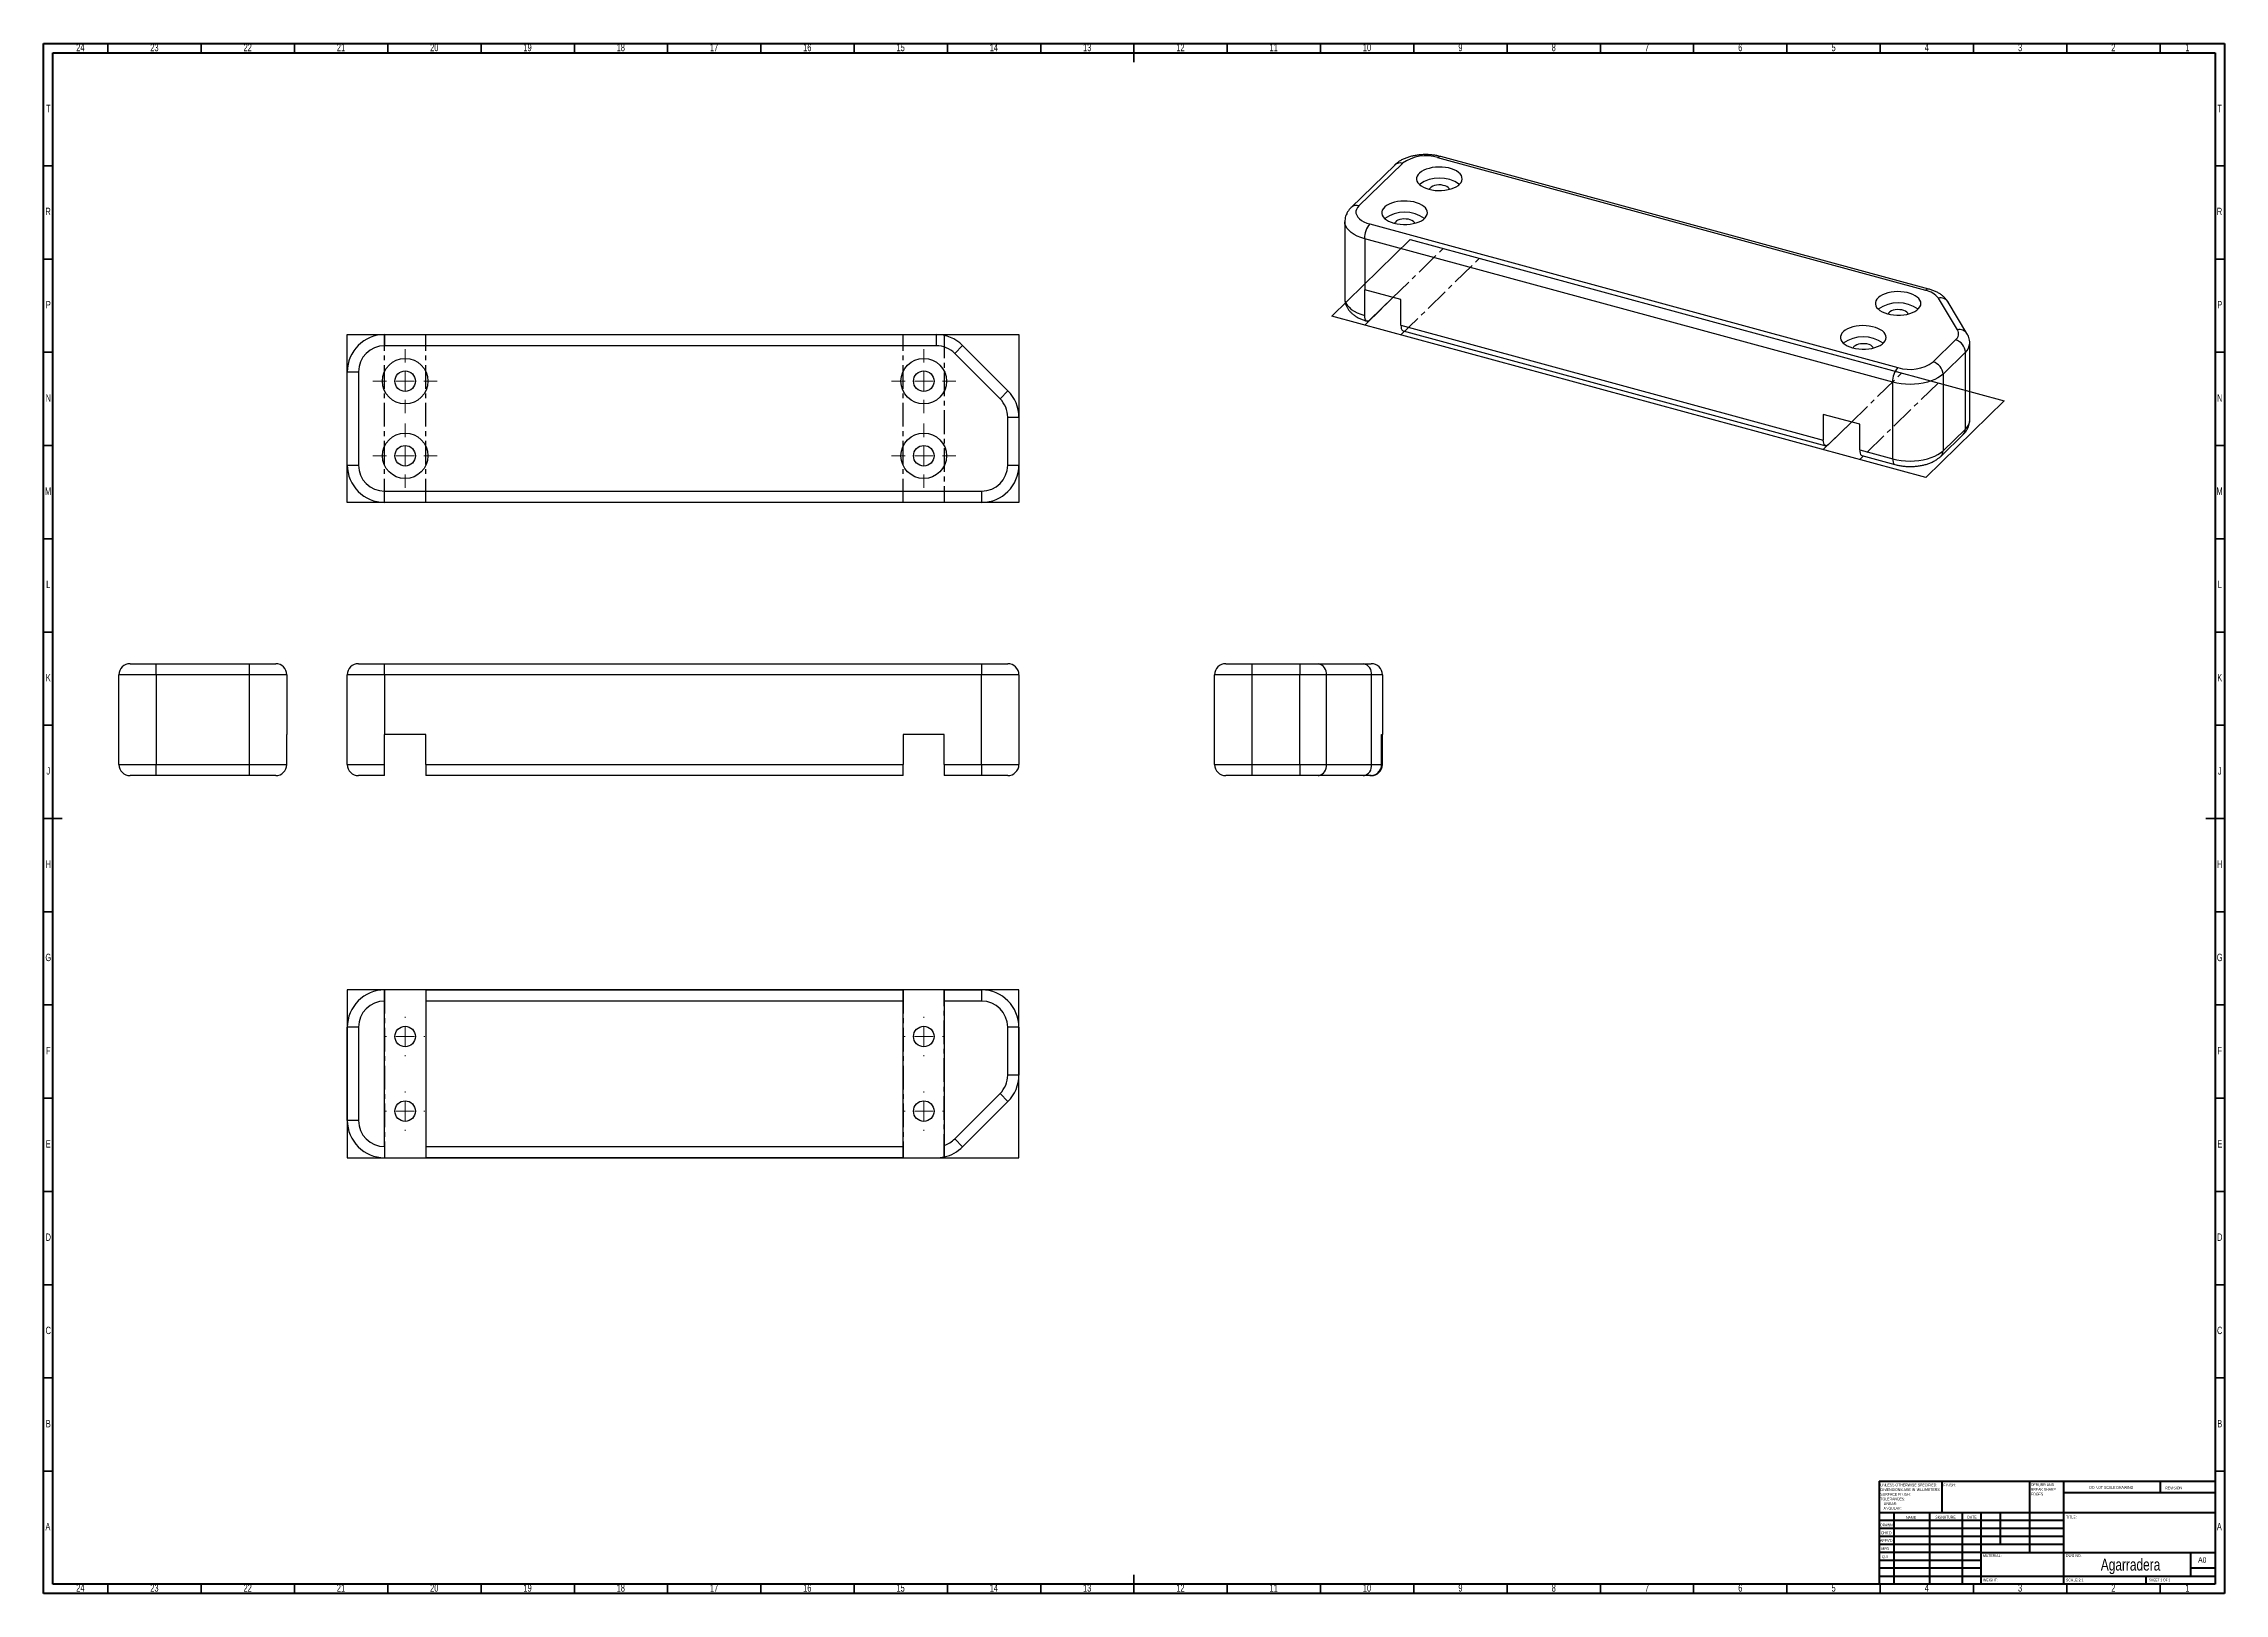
# Model space of a CAD drawing. Header units: millimetres. Extents: x 15 to 1184, y 5 to 836.
import ezdxf

# ---------------------------------------------------------------- set-up
doc = ezdxf.new("R2010")
doc.units = ezdxf.units.MM
doc.linetypes.add('CENTERX2', pattern=[20.32, 12.7, -2.54, 2.54, -2.54])
doc.styles.add('SLDTEXTSTYLE0', font='TXT', dxfattribs={"width": 0.75})
doc.styles.add('SLDTEXTSTYLE1', font='TXT', dxfattribs={"width": 0.686449})
doc.styles.add('SLDTEXTSTYLE2', font='TXT', dxfattribs={"width": 0.6875})

# ---------------------------------------------------------------- blocks, each defined once
blk = doc.blocks.new('SW_NOTE_0')
at = {"color": 0, "linetype": 'Continuous', "lineweight": 0, "char_height": 1.5, "attachment_point": 1, "style": 'SLDTEXTSTYLE0'}
for s, insert in [('UNLESS OTHERWISE SPECIFIED:', (0, 1.9)), ('TOLERANCES:', (0, -5.6)), ('DIMENSIONS ARE IN MILLIMETERS', (0, -0.6)), ('SURFACE FINISH:', (0, -3.1)), ('ANGULAR:', (1.7, -10.6)), ('LINEAR:', (1.7, -8.1))]:
    blk.add_mtext(s, dxfattribs=dict(at, insert=insert))
blk = doc.blocks.new('SW_NOTE_1')
at = {"color": 0, "linetype": 'Continuous', "lineweight": 0, "char_height": 1.5, "attachment_point": 1, "style": 'SLDTEXTSTYLE0'}
for s, insert in [('DEBURR AND', (0, 1.9)), ('BREAK SHARP', (0, -0.6)), ('EDGES', (0, -3.1))]:
    blk.add_mtext(s, dxfattribs=dict(at, insert=insert))
blk = doc.blocks.new('SW_CENTERMARKSYMBOL_0')
at = {"color": 0, "linetype": 'Continuous', "lineweight": 0}
for p, q in [((0, 10), (0, 17.24)), ((-10, 0), (-17.24, 0)), ((0, 0), (-5, 0)), ((0, 0), (0, 5)), ((0, 0), (0, -5)), ((0, 0), (5, 0)), ((10, 0), (17.24, 0)), ((0, -10), (0, -17.24))]:
    blk.add_line(p, q, dxfattribs=at)
blk = doc.blocks.new('SW_CENTERMARKSYMBOL_1')
at = {"color": 0, "linetype": 'Continuous', "lineweight": 0}
for p, q in [((0, 10), (0, 17.24)), ((-10, 0), (-17.24, 0)), ((0, 0), (-5, 0)), ((0, 0), (0, 5)), ((0, 0), (0, -5)), ((0, 0), (5, 0)), ((10, 0), (17.24, 0)), ((0, -10), (0, -17.24))]:
    blk.add_line(p, q, dxfattribs=at)
blk = doc.blocks.new('SW_CENTERMARKSYMBOL_2')
at = {"color": 0, "linetype": 'Continuous', "lineweight": 0}
for p, q in [((0, 10), (0, 17.24)), ((-10, 0), (-17.24, 0)), ((0, 0), (-5, 0)), ((0, 0), (0, 5)), ((0, 0), (0, -5)), ((0, 0), (5, 0)), ((10, 0), (17.24, 0)), ((0, -10), (0, -17.24))]:
    blk.add_line(p, q, dxfattribs=at)
blk = doc.blocks.new('SW_CENTERMARKSYMBOL_3')
at = {"color": 0, "linetype": 'Continuous', "lineweight": 0}
for p, q in [((0, 10), (0, 17.24)), ((-10, 0), (-17.24, 0)), ((0, 0), (-5, 0)), ((0, 0), (0, 5)), ((0, 0), (0, -5)), ((0, 0), (5, 0)), ((10, 0), (17.24, 0)), ((0, -10), (0, -17.24))]:
    blk.add_line(p, q, dxfattribs=at)
blk = doc.blocks.new('SW_CENTERMARKSYMBOL_4')
at = {"color": 0, "linetype": 'Continuous', "lineweight": 0}
for p, q in [((-10, 0), (-10.5, 0)), ((0, 0), (-5, 0)), ((0, 10), (0, 10.5)), ((0, 0), (0, 5)), ((0, 0), (0, -5)), ((0, 0), (5, 0)), ((10, 0), (10.5, 0)), ((0, -10), (0, -10.5))]:
    blk.add_line(p, q, dxfattribs=at)
blk = doc.blocks.new('SW_CENTERMARKSYMBOL_5')
at = {"color": 0, "linetype": 'Continuous', "lineweight": 0}
for p, q in [((-10, 0), (-10.5, 0)), ((0, 0), (-5, 0)), ((0, 10), (0, 10.5)), ((0, 0), (0, 5)), ((0, 0), (0, -5)), ((0, 0), (5, 0)), ((10, 0), (10.5, 0)), ((0, -10), (0, -10.5))]:
    blk.add_line(p, q, dxfattribs=at)
blk = doc.blocks.new('SW_CENTERMARKSYMBOL_6')
at = {"color": 0, "linetype": 'Continuous', "lineweight": 0}
for p, q in [((-10, 0), (-10.5, 0)), ((0, 0), (-5, 0)), ((0, 10), (0, 10.5)), ((0, 0), (0, 5)), ((0, 0), (0, -5)), ((0, 0), (5, 0)), ((10, 0), (10.5, 0)), ((0, -10), (0, -10.5))]:
    blk.add_line(p, q, dxfattribs=at)
blk = doc.blocks.new('SW_CENTERMARKSYMBOL_7')
at = {"color": 0, "linetype": 'Continuous', "lineweight": 0}
for p, q in [((-10, 0), (-10.5, 0)), ((0, 0), (-5, 0)), ((0, 10), (0, 10.5)), ((0, 0), (0, 5)), ((0, 0), (0, -5)), ((0, 0), (5, 0)), ((10, 0), (10.5, 0)), ((0, -10), (0, -10.5))]:
    blk.add_line(p, q, dxfattribs=at)

msp = doc.modelspace()

# ---------------------------------------------------------------- linework, layer by layer
at = {"color": 7, "linetype": 'Continuous', "lineweight": 70}
for p, q in [((15, 5), (15, 836)), ((15, 836), (1184, 836)), ((20, 10), (20, 831)), ((20, 831), (1179, 831)), ((1179, 831), (1179, 10)), ((1184, 836), (1184, 5)), ((1184, 5), (15, 5)), ((1179, 10), (20, 10))]:
    msp.add_line(p, q, dxfattribs=at)
at = {"color": 7, "linetype": 'Continuous', "lineweight": 35}
for p, q in [((49.5, 831), (49.5, 836)), ((99.5, 831), (99.5, 836)), ((149.5, 831), (149.5, 836)), ((199.5, 831), (199.5, 836)), ((249.5, 831), (249.5, 836)), ((299.5, 831), (299.5, 836)), ((349.5, 831), (349.5, 836)), ((399.5, 831), (399.5, 836)), ((449.5, 831), (449.5, 836)), ((499.5, 831), (499.5, 836)), ((549.5, 831), (549.5, 836)), ((599.5, 836), (599.5, 826)), ((599.5, 831), (599.5, 836)), ((649.5, 831), (649.5, 836)), ((699.5, 831), (699.5, 836)), ((749.5, 831), (749.5, 836)), ((799.5, 831), (799.5, 836)), ((849.5, 831), (849.5, 836)), ((899.5, 831), (899.5, 836)), ((949.5, 831), (949.5, 836)), ((999.5, 831), (999.5, 836)), ((1049.5, 831), (1049.5, 836)), ((1099.5, 831), (1099.5, 836)), ((1149.5, 831), (1149.5, 836)), ((20, 770.5), (15, 770.5)), ((1179, 770.5), (1184, 770.5)), ((20, 720.5), (15, 720.5)), ((1179, 720.5), (1184, 720.5)), ((20, 670.5), (15, 670.5)), ((1179, 670.5), (1184, 670.5)), ((20, 620.5), (15, 620.5)), ((1179, 620.5), (1184, 620.5)), ((20, 570.5), (15, 570.5)), ((1179, 570.5), (1184, 570.5)), ((20, 520.5), (15, 520.5)), ((1179, 520.5), (1184, 520.5)), ((20, 470.5), (15, 470.5)), ((1179, 470.5), (1184, 470.5)), ((15, 420.5), (25, 420.5)), ((20, 420.5), (15, 420.5)), ((1184, 420.5), (1174, 420.5)), ((1179, 420.5), (1184, 420.5)), ((20, 370.5), (15, 370.5)), ((1179, 370.5), (1184, 370.5)), ((20, 320.5), (15, 320.5)), ((1179, 320.5), (1184, 320.5)), ((20, 270.5), (15, 270.5)), ((1179, 270.5), (1184, 270.5)), ((20, 220.5), (15, 220.5)), ((1179, 220.5), (1184, 220.5)), ((20, 170.5), (15, 170.5)), ((1179, 170.5), (1184, 170.5)), ((20, 120.5), (15, 120.5)), ((1179, 120.5), (1184, 120.5)), ((20, 70.5), (15, 70.5)), ((1179, 70.5), (1184, 70.5)), ((599.5, 5), (599.5, 15)), ((49.5, 10), (49.5, 5)), ((99.5, 10), (99.5, 5)), ((149.5, 10), (149.5, 5)), ((199.5, 10), (199.5, 5)), ((249.5, 10), (249.5, 5)), ((299.5, 10), (299.5, 5)), ((349.5, 10), (349.5, 5)), ((399.5, 10), (399.5, 5)), ((449.5, 10), (449.5, 5)), ((499.5, 10), (499.5, 5)), ((549.5, 10), (549.5, 5)), ((599.5, 10), (599.5, 5)), ((649.5, 10), (649.5, 5)), ((699.5, 10), (699.5, 5)), ((749.5, 10), (749.5, 5)), ((799.5, 10), (799.5, 5)), ((849.5, 10), (849.5, 5)), ((899.5, 10), (899.5, 5)), ((949.5, 10), (949.5, 5)), ((999.5, 10), (999.5, 5)), ((1049.5, 10), (1049.5, 5)), ((1099.5, 10), (1099.5, 5)), ((1149.5, 10), (1149.5, 5))]:
    msp.add_line(p, q, dxfattribs=at)
at = {"color": 7, "linetype": 'Continuous', "lineweight": 25}
for p, q in [((743.4, 771.8), (720.1, 749)), ((1023.9, 703.7), (762.4, 774.8)), ((1025.5, 704.4), (763.9, 775.4)), ((739.3, 770.9), (715.9, 748.2)), ((712.5, 740.5), (712.5, 699.4)), ((726, 739.3), (1009, 662.4)), ((1006.2, 654.5), (723.2, 731.4)), ((723.2, 731.4), (723.2, 704)), ((742.6, 698.7), (723.2, 704)), ((723.2, 690.2), (723.2, 704)), ((738.3, 699.9), (726, 687.8)), ((742.6, 685), (742.6, 698.7)), ((1040.9, 682.6), (1030.7, 699.5)), ((1046, 680.5), (1035.9, 697.4)), ((197.8, 680), (493.5, 680)), ((197.8, 680), (197.8, 674)), ((493.5, 680), (493.5, 674)), ((742.6, 685), (969, 623.4)), ((743.8, 681.9), (970.3, 620.4)), ((493.5, 674), (197.8, 674)), ((503.4, 669.9), (507.6, 674.1)), ((527.7, 645.6), (503.4, 669.9)), ((507.6, 674.1), (531.9, 649.8)), ((1027.9, 665.4), (1039.9, 677.1)), ((1045.2, 670.5), (1033.2, 658.8)), ((1045.2, 629.3), (1045.2, 670.5)), ((1047.5, 634.2), (1047.5, 675.3)), ((177.8, 660), (183.8, 660)), ((177.8, 610), (177.8, 660)), ((183.8, 660), (183.8, 610)), ((1033.2, 658.8), (1033.2, 617.6)), ((527.7, 645.6), (531.9, 649.8)), ((1006.2, 613.3), (1006.2, 654.5)), ((531.8, 610), (531.8, 635.7)), ((531.8, 635.7), (537.8, 635.7)), ((537.8, 635.7), (537.8, 610)), ((988.5, 631.9), (969, 637.1)), ((969, 637.1), (969, 623.4)), ((984.1, 633), (971.8, 621)), ((988.5, 618.1), (988.5, 631.9)), ((1032.1, 614.8), (1044.1, 626.5)), ((1033.2, 617.6), (1045.2, 629.3)), ((177.8, 610), (183.8, 610)), ((531.8, 610), (537.8, 610)), ((988.5, 618.1), (1006.2, 613.3)), ((989.7, 615.1), (1007.4, 610.3)), ((197.8, 596), (517.8, 596)), ((197.8, 590), (197.8, 596)), ((517.8, 590), (197.8, 590)), ((517.8, 596), (517.8, 590)), ((61.4, 503.5), (75.4, 503.5)), ((75.4, 497.5), (75.4, 503.5)), ((75.4, 503.5), (125.4, 503.5)), ((125.4, 497.5), (125.4, 503.5)), ((125.4, 503.5), (139.4, 503.5)), ((183.8, 503.5), (197.8, 503.5)), ((197.8, 497.5), (197.8, 503.5)), ((197.8, 503.5), (517.8, 503.5)), ((517.8, 503.5), (517.8, 497.5)), ((517.8, 503.5), (531.8, 503.5)), ((648.7, 503.5), (662.7, 503.5)), ((662.7, 503.5), (688.4, 503.5)), ((662.7, 503.5), (662.7, 497.5)), ((688.4, 503.5), (698.3, 503.5)), ((688.4, 503.5), (688.4, 497.5)), ((698.3, 503.5), (722.6, 503.5)), ((722.6, 503.5), (726.7, 503.5)), ((75.4, 497.5), (55.4, 497.5)), ((55.4, 465.5), (55.4, 497.5)), ((75.4, 497.5), (75.4, 449.5)), ((125.4, 497.5), (75.4, 497.5)), ((125.4, 449.5), (125.4, 497.5)), ((145.4, 497.5), (125.4, 497.5)), ((145.4, 497.5), (145.4, 465.5)), ((197.8, 497.5), (177.8, 497.5)), ((177.8, 449.5), (177.8, 497.5)), ((197.8, 497.5), (197.8, 465.5)), ((517.8, 497.5), (197.8, 497.5)), ((517.8, 449.5), (517.8, 497.5)), ((537.8, 497.5), (517.8, 497.5)), ((537.8, 497.5), (537.8, 449.5)), ((662.7, 497.5), (642.7, 497.5)), ((642.7, 449.5), (642.7, 497.5)), ((688.4, 497.5), (662.7, 497.5)), ((662.7, 497.5), (662.7, 449.5)), ((702.6, 497.5), (688.4, 497.5)), ((688.4, 449.5), (688.4, 497.5)), ((702.6, 497.5), (702.6, 449.5)), ((726.8, 497.5), (702.6, 497.5)), ((726.8, 449.5), (726.8, 497.5)), ((732.7, 497.5), (726.8, 497.5)), ((732.7, 497.5), (732.7, 465.5)), ((55.4, 449.5), (55.4, 465.5)), ((145.4, 449.5), (145.4, 465.5)), ((197.8, 449.5), (197.8, 465.5)), ((219.8, 465.5), (197.8, 465.5)), ((219.8, 449.5), (219.8, 465.5)), ((497.8, 465.5), (475.8, 465.5)), ((475.8, 465.5), (475.8, 449.5)), ((497.8, 449.5), (497.8, 465.5)), ((732.2, 465.5), (732.7, 465.5)), ((732.2, 449.5), (732.2, 465.5)), ((732.7, 449.5), (732.7, 465.5)), ((55.4, 449.5), (75.4, 449.5)), ((75.4, 443.5), (75.4, 449.5)), ((75.4, 449.5), (125.4, 449.5)), ((125.4, 443.5), (125.4, 449.5)), ((125.4, 449.5), (145.4, 449.5)), ((177.8, 449.5), (197.8, 449.5)), ((197.8, 443.5), (197.8, 449.5)), ((219.8, 449.5), (475.8, 449.5)), ((219.8, 449.5), (219.8, 443.5)), ((475.8, 443.5), (475.8, 449.5)), ((497.8, 449.5), (517.8, 449.5)), ((497.8, 449.5), (497.8, 443.5)), ((517.8, 449.5), (517.8, 443.5)), ((517.8, 449.5), (537.8, 449.5)), ((642.7, 449.5), (662.7, 449.5)), ((662.7, 449.5), (688.4, 449.5)), ((662.7, 449.5), (662.7, 443.5)), ((688.4, 449.5), (702.6, 449.5)), ((688.4, 449.5), (688.4, 443.5)), ((702.6, 449.5), (726.8, 449.5)), ((726.8, 449.5), (732.2, 449.5)), ((75.4, 443.5), (61.4, 443.5)), ((125.4, 443.5), (75.4, 443.5)), ((139.4, 443.5), (125.4, 443.5)), ((197.8, 443.5), (183.8, 443.5)), ((475.8, 443.5), (219.8, 443.5)), ((517.8, 443.5), (497.8, 443.5)), ((531.8, 443.5), (517.8, 443.5)), ((662.7, 443.5), (648.7, 443.5)), ((688.4, 443.5), (662.7, 443.5)), ((698.3, 443.5), (688.4, 443.5)), ((722.6, 443.5), (698.3, 443.5)), ((726, 443.5), (722.6, 443.5)), ((726.7, 443.5), (726, 443.5)), ((197.8, 322.6), (197.8, 328.6)), ((219.8, 328.6), (197.8, 328.6)), ((219.8, 328.6), (475.8, 328.6)), ((219.8, 328.6), (219.8, 322.6)), ((475.8, 322.6), (475.8, 328.6)), ((497.8, 328.6), (475.8, 328.6)), ((497.8, 328.6), (517.8, 328.6)), ((497.8, 328.6), (497.8, 322.6)), ((517.8, 328.6), (517.8, 322.6)), ((197.8, 244.6), (197.8, 322.6)), ((475.8, 322.6), (219.8, 322.6)), ((219.8, 322.6), (219.8, 244.6)), ((475.8, 244.6), (475.8, 322.6)), ((517.8, 322.6), (497.8, 322.6)), ((497.8, 322.6), (497.8, 245.3)), ((177.8, 258.6), (177.8, 308.6)), ((183.8, 308.6), (177.8, 308.6)), ((183.8, 308.6), (183.8, 258.6)), ((531.8, 282.9), (531.8, 308.6)), ((537.8, 308.6), (531.8, 308.6)), ((537.8, 308.6), (537.8, 282.9)), ((537.8, 282.9), (531.8, 282.9)), ((503.4, 248.7), (527.7, 273)), ((531.9, 268.7), (527.7, 273)), ((183.8, 258.6), (177.8, 258.6)), ((531.9, 268.7), (507.6, 244.4)), ((507.6, 244.4), (503.4, 248.7)), ((197.8, 244.6), (197.8, 238.6)), ((197.8, 238.6), (219.8, 238.6)), ((219.8, 244.6), (219.8, 238.6)), ((219.8, 244.6), (475.8, 244.6)), ((475.8, 238.6), (219.8, 238.6)), ((475.8, 238.6), (475.8, 244.6)), ((475.8, 238.6), (493.5, 238.6))]:
    msp.add_line(p, q, dxfattribs=at)
at = {"color": 7, "linetype": 'Continuous'}
for p, q in [((705.5, 689.9), (747.5, 730.9)), ((747.5, 730.9), (1065.9, 644.4)), ((1023.9, 603.4), (705.5, 689.9)), ((177.8, 590), (177.8, 680)), ((177.8, 680), (537.8, 680)), ((537.8, 680), (537.8, 590)), ((1065.9, 644.4), (1023.9, 603.4)), ((537.8, 590), (177.8, 590)), ((537.8, 328.6), (177.8, 328.6)), ((177.8, 328.6), (177.8, 238.6)), ((537.8, 238.6), (537.8, 328.6)), ((177.8, 238.6), (537.8, 238.6))]:
    msp.add_line(p, q, dxfattribs=at)
at = {"color": 7, "linetype": 'CENTERX2'}
for p, q in [((723.2, 685.1), (765.2, 726.1)), ((742.6, 679.8), (784.6, 720.8)), ((197.8, 590), (197.8, 680)), ((219.8, 590), (219.8, 680)), ((475.8, 590), (475.8, 680)), ((497.8, 680), (497.8, 590)), ((969, 618.3), (1011, 659.3)), ((1030.5, 654), (988.5, 613)), ((197.8, 328.6), (197.8, 238.6)), ((219.8, 328.6), (219.8, 238.6)), ((475.8, 328.6), (475.8, 238.6)), ((497.8, 238.6), (497.8, 328.6))]:
    msp.add_line(p, q, dxfattribs=at)
at = {"color": 7, "linetype": 'Continuous', "lineweight": 50}
for p, q in [((999, 65.2), (1179, 65.2)), ((999, 65.2), (999, 10)), ((1032.8, 48.2), (1032.8, 65.2)), ((1079.6, 65.2), (1079.6, 27)), ((1097.8, 65.2), (1097.8, 10)), ((1179, 58.9), (1097.8, 58.9)), ((1149.8, 58.9), (1149.8, 65.2)), ((1179, 48.2), (999, 48.2)), ((1006.8, 48.2), (1006.8, 10)), ((1026, 48.2), (1026, 10)), ((1043.4, 48.2), (1043.4, 10)), ((1053.6, 10), (1053.6, 48.2)), ((1064, 31.2), (1064, 48.2)), ((1097.8, 44), (999, 44)), ((1097.8, 39.8), (999, 39.8)), ((1097.8, 35.5), (999, 35.5)), ((1097.8, 31.2), (999, 31.2)), ((1053.6, 27), (999, 27)), ((1053.6, 27), (1179, 27)), ((1166, 14.2), (1166, 27)), ((1053.6, 22.7), (999, 22.7)), ((1053.6, 18.5), (999, 18.5)), ((999, 14.2), (1179, 14.2)), ((1142, 10), (1142, 14.2)), ((1179, 18.5), (1166, 18.5))]:
    msp.add_line(p, q, dxfattribs=at)
at = {"color": 7, "linetype": 'Continuous', "lineweight": 25, "flags": 128}
for points in [[(757.5, 757.9), (759.1, 757.6), (760.9, 757.3), (762.6, 757.2), (764.4, 757.2), (766.2, 757.4), (767.9, 757.7), (769.5, 758.1), (770.9, 758.6), (772.2, 759.2), (773.4, 760), (774.2, 760.8), (774.9, 761.6), (775.3, 762.5), (775.5, 763.4), (775.3, 764.4), (775, 765.3), (774.4, 766.1), (773.5, 766.9), (772.4, 767.7), (771.1, 768.3), (769.7, 768.8), (768.1, 769.3), (766.4, 769.6), (764.7, 769.8), (762.9, 769.8), (761.1, 769.7), (759.4, 769.5), (757.7, 769.1), (756.2, 768.7), (754.8, 768.1), (753.6, 767.4), (752.6, 766.6), (751.8, 765.8), (751.3, 764.9), (751, 764), (751, 763.1), (751.2, 762.2), (751.7, 761.3), (752.5, 760.5), (753.5, 759.7), (754.6, 759), (756, 758.4), (757.5, 757.9)], [(768.6, 757.8), (768.4, 758.3), (767.9, 758.8), (767.2, 759.3), (766.3, 759.7), (765.2, 760), (764.1, 760.2), (762.9, 760.2), (761.7, 760.1), (760.6, 759.9), (759.7, 759.5), (758.8, 759.1), (758.2, 758.5), (757.8, 758), (757.8, 757.8)], [(720.1, 749), (719.3, 748.1), (718.8, 747.1), (718.5, 746.1), (718.5, 745), (718.9, 744), (719.4, 743), (720.3, 742.1), (721.4, 741.2), (722.7, 740.5), (724.3, 739.8), (726, 739.3)], [(738.8, 739.7), (740.5, 739.3), (742.2, 739.1), (744, 739), (745.8, 739), (747.5, 739.2), (749.2, 739.5), (750.8, 739.9), (752.3, 740.4), (753.6, 741), (754.7, 741.7), (755.6, 742.5), (756.2, 743.4), (756.6, 744.3), (756.8, 745.2), (756.7, 746.1), (756.3, 747), (755.7, 747.9), (754.8, 748.7), (753.8, 749.4), (752.5, 750.1), (751, 750.6), (749.5, 751.1), (747.8, 751.4), (746, 751.5), (744.2, 751.6), (742.5, 751.5), (740.7, 751.3), (739.1, 750.9), (737.5, 750.4), (736.2, 749.9), (734.9, 749.2), (733.9, 748.4), (733.2, 747.6), (732.6, 746.7), (732.4, 745.8), (732.3, 744.9), (732.6, 744), (733.1, 743.1), (733.8, 742.3), (734.8, 741.5), (736, 740.8), (737.3, 740.2), (738.8, 739.7)], [(750, 739.6), (749.8, 740.1), (749.3, 740.6), (748.5, 741.1), (747.6, 741.5), (746.6, 741.8), (745.4, 741.9), (744.2, 742), (743.1, 741.9), (742, 741.6), (741, 741.3), (740.2, 740.9), (739.6, 740.3), (739.2, 739.7), (739.1, 739.6)], [(1003.4, 691.1), (1005, 690.7), (1006.7, 690.5), (1008.5, 690.4), (1010.3, 690.4), (1012.1, 690.6), (1013.8, 690.8), (1015.4, 691.3), (1016.8, 691.8), (1018.1, 692.4), (1019.2, 693.1), (1020.1, 693.9), (1020.8, 694.8), (1021.2, 695.7), (1021.3, 696.6), (1021.2, 697.5), (1020.8, 698.4), (1020.2, 699.3), (1019.4, 700.1), (1018.3, 700.8), (1017, 701.5), (1015.6, 702), (1014, 702.5), (1012.3, 702.8), (1010.6, 702.9), (1008.8, 703), (1007, 702.9), (1005.3, 702.7), (1003.6, 702.3), (1002.1, 701.8), (1000.7, 701.3), (999.5, 700.6), (998.5, 699.8), (997.7, 699), (997.2, 698.1), (996.9, 697.2), (996.9, 696.3), (997.1, 695.4), (997.6, 694.5), (998.4, 693.7), (999.3, 692.9), (1000.5, 692.2), (1001.9, 691.6), (1003.4, 691.1)], [(726, 687.8), (725.4, 687.4), (724.9, 687.2), (724.4, 687.2), (724, 687.4), (723.6, 687.9), (723.4, 688.5), (723.2, 689.3), (723.2, 690.2)], [(1014.5, 691), (1014.3, 691.4), (1013.8, 692), (1013.1, 692.5), (1012.2, 692.9), (1011.1, 693.2), (1010, 693.3), (1008.8, 693.4), (1007.6, 693.3), (1006.5, 693), (1005.5, 692.7), (1004.7, 692.2), (1004.1, 691.7), (1003.7, 691.1), (1003.7, 691)], [(742.6, 685), (742.7, 684), (742.8, 683.2), (743.1, 682.6), (743.4, 682.1), (743.8, 681.9)], [(984.7, 672.9), (986.3, 672.5), (988.1, 672.3), (989.8, 672.2), (991.6, 672.2), (993.4, 672.3), (995.1, 672.6), (996.7, 673), (998.1, 673.6), (999.4, 674.2), (1000.6, 674.9), (1001.4, 675.7), (1002.1, 676.6), (1002.5, 677.5), (1002.7, 678.4), (1002.5, 679.3), (1002.2, 680.2), (1001.6, 681.1), (1000.7, 681.9), (999.6, 682.6), (998.3, 683.3), (996.9, 683.8), (995.3, 684.2), (993.6, 684.5), (991.9, 684.7), (990.1, 684.8), (988.3, 684.7), (986.6, 684.4), (984.9, 684.1), (983.4, 683.6), (982, 683), (980.8, 682.4), (979.8, 681.6), (979, 680.8), (978.5, 679.9), (978.2, 679), (978.2, 678.1), (978.4, 677.2), (978.9, 676.3), (979.7, 675.4), (980.7, 674.7), (981.8, 674), (983.2, 673.4), (984.7, 672.9)], [(995.8, 672.8), (995.6, 673.2), (995.1, 673.8), (994.4, 674.3), (993.5, 674.7), (992.4, 675), (991.3, 675.1), (990.1, 675.1), (988.9, 675), (987.8, 674.8), (986.9, 674.5), (986, 674), (985.4, 673.5), (985, 672.9), (985, 672.8)], [(1033.2, 658.8), (1031.9, 657.7), (1030.4, 656.7), (1028.7, 655.9), (1026.8, 655.1), (1024.8, 654.5), (1022.6, 653.9), (1020.2, 653.6), (1017.9, 653.4), (1015.5, 653.3), (1013, 653.4), (1010.7, 653.6), (1008.4, 654), (1006.2, 654.5)], [(971.8, 621), (971.3, 620.6), (970.8, 620.4), (970.3, 620.4), (969.8, 620.6), (969.5, 621), (969.2, 621.7), (969.1, 622.5), (969, 623.4)], [(988.5, 618.1), (988.5, 617.2), (988.7, 616.4), (989, 615.7), (989.3, 615.3), (989.7, 615.1)], [(1006.2, 613.3), (1008.4, 612.8), (1010.7, 612.4), (1013, 612.2), (1015.5, 612.1), (1017.9, 612.2), (1020.2, 612.4), (1022.6, 612.8), (1024.8, 613.3), (1026.8, 614), (1028.7, 614.7), (1030.4, 615.6), (1031.9, 616.6), (1033.2, 617.6)]]:
    msp.add_lwpolyline(points, dxfattribs=at)
at = {"color": 8, "linetype": 'Continuous', "lineweight": 25, "flags": 128}
for points in [[(723.2, 731.4), (721.1, 732), (719.2, 732.8), (717.5, 733.7), (716, 734.7), (714.8, 735.7), (713.8, 736.9), (713.1, 738.1), (712.6, 739.3), (712.5, 740.5)], [(712.5, 699.4), (712.6, 698.1), (713.1, 696.9), (713.8, 695.7), (714.8, 694.6), (716, 693.5), (717.5, 692.5), (719.2, 691.7), (721.1, 690.9), (723.2, 690.2)], [(1006.2, 613.3), (1006.2, 612.4), (1006.4, 611.6), (1006.6, 610.9), (1007, 610.5), (1007.4, 610.3)]]:
    msp.add_lwpolyline(points, dxfattribs=at)
at = {"color": 7, "linetype": 'Continuous', "lineweight": 25}
for centre, radius in [((208.8, 655), 12.2), ((486.8, 655), 12.2), ((208.8, 655), 5.5), ((486.8, 655), 5.5), ((208.8, 615), 12.2), ((208.8, 615), 5.5), ((486.8, 615), 12.2), ((486.8, 615), 5.5), ((208.8, 303.6), 5.5), ((486.8, 303.6), 5.5), ((208.8, 263.6), 5.5), ((486.8, 263.6), 5.5)]:
    msp.add_circle(centre, radius, dxfattribs=at)
at = {"color": 8, "linetype": 'Continuous', "lineweight": 25}
for centre, radius, start, end in [((742.1, 767.7), 4.29, 71.5838, 131.3262), ((763.7, 773.8), 1.62, 80.7318, 143.9675), ((718.8, 744.9), 4.29, 71.5846, 131.3083), ((1025.2, 702.8), 1.62, 80.7081, 143.971), ((1031.8, 694.7), 4.92, 33.9698, 102.4806), ((1041.9, 677.8), 4.92, 33.9083, 102.4833), ((1040.6, 675.6), 6.87, 311.4826, 357.1114), ((1040.8, 634.4), 6.76, 311.085, 357.5531), ((1041.3, 629.2), 3.87, 315.3545, 1.9113), ((1029.3, 617.5), 3.87, 315.3164, 1.9124)]:
    msp.add_arc(centre, radius, start, end, dxfattribs=at)
at = {"color": 7, "linetype": 'Continuous', "lineweight": 25}
for centre, radius, start, end in [((755.9, 754.7), 21.2, 72.1428, 125.9521), ((763.2, 745.4), 18.5, 54.6632, 125.3368), ((735.4, 731.5), 12.3, 140.5129, 180.3434), ((744.6, 727.1), 18.5, 54.6632, 125.3368), ((1021.7, 692.6), 11.3, 37.3183, 79.0171), ((1009.1, 678.5), 18.5, 54.6632, 125.3368), ((197.8, 660), 20, 90, 180), ((493.5, 660), 20, 45, 90), ((990.4, 660.3), 18.5, 54.6632, 125.3368), ((1037.2, 680.4), 4.27, 308.9157, 30.5875), ((197.8, 660), 14, 90, 180), ((493.5, 660), 14, 45, 90), ((1037.9, 670.1), 7.29, 3.3916, 74.3338), ((1018.4, 654.5), 12.3, 140.5129, 180.3434), ((1015.5, 682.5), 21.2, 252.1428, 305.9521), ((1025.9, 658.3), 7.29, 3.3916, 74.3338), ((517.8, 635.7), 14, 0, 45), ((517.8, 635.7), 20, 0, 45), ((197.8, 610), 20, 180, 270), ((197.8, 610), 14, 180, 270), ((517.8, 610), 14, 270, 0), ((517.8, 610), 20, 270, 0), ((61.4, 497.5), 6, 90, 180), ((139.4, 497.5), 6, 0, 90), ((183.8, 497.5), 6, 90, 180), ((531.8, 497.5), 6, 0, 90), ((648.7, 497.5), 6, 90, 180), ((697.3, 498.2), 5.36, 351.9505, 78.5782), ((721.5, 498.2), 5.36, 351.9505, 78.5782), ((726.7, 497.5), 6, 0, 90), ((61.4, 449.5), 6, 180, 270), ((139.4, 449.5), 6, 270, 0), ((183.8, 449.5), 6, 180, 270), ((531.8, 449.5), 6, 270, 0), ((648.7, 449.5), 6, 180, 270), ((697.3, 448.7), 5.36, 281.4218, 8.0495), ((721.5, 448.7), 5.36, 281.4218, 8.0495), ((726.7, 449.5), 6, 270, 0), ((197.8, 308.6), 20, 90, 180), ((517.8, 308.6), 20, 0, 90), ((197.8, 308.6), 14, 90, 180), ((517.8, 308.6), 14, 0, 90), ((517.8, 282.9), 14, 315, 0), ((517.8, 282.9), 20, 315, 0), ((197.8, 258.6), 20, 180, 270), ((197.8, 258.6), 14, 180, 270), ((493.5, 258.6), 14, 287.8195, 315), ((493.5, 258.6), 20, 270, 282.3694), ((493.5, 258.6), 20, 282.3694, 315)]:
    msp.add_arc(centre, radius, start, end, dxfattribs=at)
for points, knots in [([(763.9, 775.4), (763.6, 775.5), (762.5, 775.8), (760.8, 776.1), (758.7, 776.4), (756.6, 776.5), (754.4, 776.5), (752.3, 776.3), (750.2, 776), (748.2, 775.6), (746.2, 775), (744.3, 774.3), (742.5, 773.4), (740.9, 772.4), (739.8, 771.5), (739.3, 771), (739.3, 770.9)], [0, 0, 0, 0, 0.042483, 0.120735, 0.198383, 0.275658, 0.352809, 0.430089, 0.507701, 0.585938, 0.665102, 0.745471, 0.827195, 0.910056, 0.983019, 1, 1, 1, 1]), ([(715.9, 748.2), (715.7, 747.9), (715, 747.3), (714.2, 746.1), (713.5, 744.8), (712.9, 743.4), (712.6, 742), (712.5, 741), (712.5, 740.5)], [0, 0, 0, 0, 0.130333, 0.312089, 0.486706, 0.656188, 0.83967, 1, 1, 1, 1]), ([(1035.9, 697.4), (1035.7, 697.7), (1035.2, 698.5), (1034.2, 699.6), (1033, 700.7), (1031.6, 701.8), (1030, 702.7), (1028.2, 703.5), (1026.7, 704), (1025.7, 704.3), (1025.5, 704.4)], [0, 0, 0, 0, 0.094713, 0.223233, 0.356234, 0.495625, 0.640611, 0.789103, 0.938381, 1, 1, 1, 1]), ([(712.5, 699.4), (712.5, 699.3), (712.5, 698.8), (712.6, 697.7), (712.9, 696.3), (713.5, 694.9), (714.3, 693.6), (715.2, 692.4), (716.3, 691.3), (717.7, 690.2), (719.2, 689.2), (720.9, 688.4), (722.7, 687.7), (723.8, 687.3), (724.4, 687.2)], [0, 0, 0, 0, 0.007919, 0.091599, 0.174342, 0.257195, 0.341366, 0.428056, 0.51835, 0.612945, 0.711737, 0.813601, 0.916792, 1, 1, 1, 1]), ([(1047.5, 675.3), (1047.5, 675.3), (1047.5, 675.9), (1047.4, 676.9), (1047.1, 678.4), (1046.6, 679.6), (1046.2, 680.2), (1046, 680.5)], [0, 0, 0, 0, 0.0223813, 0.2940821, 0.5627405, 0.8317561, 1, 1, 1, 1]), ([(1044.1, 626.5), (1044.3, 626.8), (1045, 627.4), (1045.8, 628.5), (1046.5, 629.8), (1047.1, 631.2), (1047.4, 632.7), (1047.5, 633.7), (1047.5, 634.1)], [0, 0, 0, 0, 0.130212, 0.311798, 0.486253, 0.655578, 0.838889, 1, 1, 1, 1]), ([(1007.4, 610.3), (1007.8, 610.2), (1008.8, 609.9), (1010.5, 609.6), (1012.6, 609.3), (1014.8, 609.2), (1016.9, 609.2), (1019, 609.4), (1021.1, 609.7), (1023.2, 610.1), (1025.1, 610.7), (1027, 611.4), (1028.8, 612.3), (1030.4, 613.4), (1031.5, 614.2), (1032, 614.7), (1032.1, 614.8)], [0, 0, 0, 0, 0.042483, 0.120735, 0.198383, 0.275658, 0.352809, 0.430089, 0.507701, 0.585938, 0.665102, 0.745471, 0.827195, 0.910056, 0.983019, 1, 1, 1, 1]), ([(726, 443.5), (726.4, 443.5), (726.8, 443.5), (727.6, 443.7), (728, 443.8), (728.7, 444.1), (729.1, 444.2), (729.8, 444.7), (730.1, 444.9), (730.7, 445.5), (730.9, 445.8), (731.4, 446.4), (731.6, 446.8), (731.9, 447.5), (732, 447.9), (732.2, 448.7), (732.2, 449.1), (732.2, 449.5)], [0, 0, 0, 0, 0.125, 0.125, 0.25, 0.25, 0.375, 0.375, 0.5, 0.5, 0.625, 0.625, 0.75, 0.75, 0.875, 0.875, 1, 1, 1, 1]), ([(497.8, 245.3), (497.8, 244.9), (497.8, 244.5), (497.8, 243.7), (497.8, 243.3), (497.8, 242.5), (497.8, 242.2), (497.8, 241.5), (497.8, 241.2), (497.8, 240.6), (497.8, 240.3), (497.8, 239.9), (497.8, 239.7), (497.8, 239.4), (497.8, 239.2), (497.8, 239.1), (497.8, 239), (497.8, 239)], [0, 0, 0, 0, 0.125, 0.125, 0.25, 0.25, 0.375, 0.375, 0.5, 0.5, 0.625, 0.625, 0.75, 0.75, 0.875, 0.875, 1, 1, 1, 1])]:
    msp.add_open_spline(points, degree=3, knots=knots, dxfattribs=at)

# ---------------------------------------------------------------- block references
at = {"color": 7, "linetype": 'Continuous', "lineweight": 0}
for name, p in [('SW_CENTERMARKSYMBOL_2', (208.8, 655)), ('SW_CENTERMARKSYMBOL_0', (486.8, 655)), ('SW_CENTERMARKSYMBOL_3', (208.8, 615)), ('SW_CENTERMARKSYMBOL_1', (486.8, 615)), ('SW_CENTERMARKSYMBOL_7', (208.8, 303.6)), ('SW_CENTERMARKSYMBOL_5', (486.8, 303.6)), ('SW_CENTERMARKSYMBOL_6', (208.8, 263.6)), ('SW_CENTERMARKSYMBOL_4', (486.8, 263.6)), ('SW_NOTE_0', (999.6, 62)), ('SW_NOTE_1', (1080.3, 62.1))]:
    msp.add_blockref(name, p, dxfattribs=at)

# ---------------------------------------------------------------- texts
for s, insert, char_height, attachment_point, style in [('24', (34.7, 835.9), 3.97, 2, 'SLDTEXTSTYLE0'), ('23', (74.4, 835.9), 3.97, 2, 'SLDTEXTSTYLE0'), ('22', (124.4, 835.9), 3.97, 2, 'SLDTEXTSTYLE0'), ('21', (174.4, 835.9), 3.97, 2, 'SLDTEXTSTYLE0'), ('20', (224.4, 835.9), 3.97, 2, 'SLDTEXTSTYLE0'), ('19', (274.4, 835.9), 3.97, 2, 'SLDTEXTSTYLE0'), ('18', (324.4, 835.9), 3.97, 2, 'SLDTEXTSTYLE0'), ('17', (374.4, 835.9), 3.97, 2, 'SLDTEXTSTYLE0'), ('16', (424.4, 835.9), 3.97, 2, 'SLDTEXTSTYLE0'), ('15', (474.4, 835.9), 3.97, 2, 'SLDTEXTSTYLE0'), ('14', (524.4, 835.9), 3.97, 2, 'SLDTEXTSTYLE0'), ('13', (574.4, 835.9), 3.97, 2, 'SLDTEXTSTYLE0'), ('12', (624.4, 835.9), 3.97, 2, 'SLDTEXTSTYLE0'), ('11', (674.4, 835.9), 3.97, 2, 'SLDTEXTSTYLE0'), ('10', (724.4, 835.9), 3.97, 2, 'SLDTEXTSTYLE0'), ('9', (774.5, 835.9), 3.97, 2, 'SLDTEXTSTYLE0'), ('8', (824.5, 835.9), 3.97, 2, 'SLDTEXTSTYLE0'), ('7', (874.5, 835.9), 3.97, 2, 'SLDTEXTSTYLE0'), ('6', (924.5, 835.9), 3.97, 2, 'SLDTEXTSTYLE0'), ('5', (974.5, 835.9), 3.97, 2, 'SLDTEXTSTYLE0'), ('4', (1024.5, 835.9), 3.97, 2, 'SLDTEXTSTYLE0'), ('3', (1074.5, 835.9), 3.97, 2, 'SLDTEXTSTYLE0'), ('2', (1124.5, 835.9), 3.97, 2, 'SLDTEXTSTYLE0'), ('1', (1164.2, 835.9), 3.97, 2, 'SLDTEXTSTYLE0'), ('T', (17.5, 803.2), 3.97, 2, 'SLDTEXTSTYLE0'), ('T', (1181.5, 803.2), 3.97, 2, 'SLDTEXTSTYLE0'), ('R', (17.4, 748), 3.97, 2, 'SLDTEXTSTYLE0'), ('R', (1181.4, 748), 3.97, 2, 'SLDTEXTSTYLE0'), ('P', (17.5, 698), 3.97, 2, 'SLDTEXTSTYLE0'), ('P', (1181.5, 698), 3.97, 2, 'SLDTEXTSTYLE0'), ('N', (17.5, 648), 3.97, 2, 'SLDTEXTSTYLE0'), ('N', (1181.5, 648), 3.97, 2, 'SLDTEXTSTYLE0'), ('M', (17.4, 598), 3.97, 2, 'SLDTEXTSTYLE0'), ('M', (1181.4, 598), 3.97, 2, 'SLDTEXTSTYLE0'), ('L', (17.5, 548), 3.97, 2, 'SLDTEXTSTYLE0'), ('L', (1181.5, 548), 3.97, 2, 'SLDTEXTSTYLE0'), ('K', (17.5, 498), 3.97, 2, 'SLDTEXTSTYLE0'), ('K', (1181.5, 498), 3.97, 2, 'SLDTEXTSTYLE0'), ('J', (17.5, 448), 3.97, 2, 'SLDTEXTSTYLE0'), ('J', (1181.5, 448), 3.97, 2, 'SLDTEXTSTYLE0'), ('H', (17.5, 398), 3.97, 2, 'SLDTEXTSTYLE0'), ('H', (1181.5, 398), 3.97, 2, 'SLDTEXTSTYLE0'), ('G', (17.5, 348), 3.97, 2, 'SLDTEXTSTYLE0'), ('G', (1181.5, 348), 3.97, 2, 'SLDTEXTSTYLE0'), ('F', (17.5, 298), 3.97, 2, 'SLDTEXTSTYLE0'), ('F', (1181.5, 298), 3.97, 2, 'SLDTEXTSTYLE0'), ('E', (17.5, 248), 3.97, 2, 'SLDTEXTSTYLE0'), ('E', (1181.5, 248), 3.97, 2, 'SLDTEXTSTYLE0'), ('D', (17.5, 198), 3.97, 2, 'SLDTEXTSTYLE0'), ('D', (1181.5, 198), 3.97, 2, 'SLDTEXTSTYLE0'), ('C', (17.5, 148), 3.97, 2, 'SLDTEXTSTYLE0'), ('C', (1181.5, 148), 3.97, 2, 'SLDTEXTSTYLE0'), ('B', (17.5, 98), 3.97, 2, 'SLDTEXTSTYLE0'), ('B', (1181.5, 98), 3.97, 2, 'SLDTEXTSTYLE0'), ('FINISH:', (1033.4, 63.9), 1.5, 1, 'SLDTEXTSTYLE0'), ('DO NOT SCALE DRAWING', (1111.6, 62.5), 1.5, 1, 'SLDTEXTSTYLE0'), ('REVISION', (1152.3, 62.3), 1.5, 1, 'SLDTEXTSTYLE0'), ('A', (17.3, 42.8), 3.97, 2, 'SLDTEXTSTYLE0'), ('DRAWN', (999.6, 42.4), 1.5, 1, 'SLDTEXTSTYLE1'), ("CHK'D", (999.9, 38.2), 1.5, 1, 'SLDTEXTSTYLE0'), ('NAME', (1013.3, 46.5), 1.5, 1, 'SLDTEXTSTYLE0'), ('SIGNATURE', (1029, 46.6), 1.5, 1, 'SLDTEXTSTYLE0'), ('DATE', (1046.2, 46.6), 1.5, 1, 'SLDTEXTSTYLE0'), ('TITLE:', (1099.1, 46.6), 1.5, 1, 'SLDTEXTSTYLE0'), ('A', (1181.3, 42.8), 3.97, 2, 'SLDTEXTSTYLE0'), ("APPV'D", (999.4, 34.1), 1.5, 1, 'SLDTEXTSTYLE0'), ('MFG', (1000.1, 29.7), 1.5, 1, 'SLDTEXTSTYLE0'), ('Q.A', (1000.5, 25.5), 1.5, 1, 'SLDTEXTSTYLE0'), ('MATERIAL:', (1054.6, 26), 1.5, 1, 'SLDTEXTSTYLE0'), ('DWG NO.', (1099, 26), 1.5, 1, 'SLDTEXTSTYLE0'), ('Agarradera', (1133.7, 23.6), 6.35, 2, 'SLDTEXTSTYLE0'), ('A0', (1169.9, 24.4), 2.91, 1, 'SLDTEXTSTYLE0'), ('WEIGHT:', (1054.6, 12.9), 1.5, 1, 'SLDTEXTSTYLE0'), ('SCALE:2:1', (1099.1, 12.9), 1.5, 1, 'SLDTEXTSTYLE0'), ('SHEET 1 OF 1', (1143.5, 12.9), 1.5, 1, 'SLDTEXTSTYLE2'), ('24', (34.7, 9.9), 3.97, 2, 'SLDTEXTSTYLE0'), ('23', (74.4, 9.9), 3.97, 2, 'SLDTEXTSTYLE0'), ('22', (124.4, 9.9), 3.97, 2, 'SLDTEXTSTYLE0'), ('21', (174.4, 9.9), 3.97, 2, 'SLDTEXTSTYLE0'), ('20', (224.4, 9.9), 3.97, 2, 'SLDTEXTSTYLE0'), ('19', (274.4, 9.9), 3.97, 2, 'SLDTEXTSTYLE0'), ('18', (324.4, 9.9), 3.97, 2, 'SLDTEXTSTYLE0'), ('17', (374.4, 9.9), 3.97, 2, 'SLDTEXTSTYLE0'), ('16', (424.4, 9.9), 3.97, 2, 'SLDTEXTSTYLE0'), ('15', (474.4, 9.9), 3.97, 2, 'SLDTEXTSTYLE0'), ('14', (524.4, 9.9), 3.97, 2, 'SLDTEXTSTYLE0'), ('13', (574.4, 9.9), 3.97, 2, 'SLDTEXTSTYLE0'), ('12', (624.4, 9.9), 3.97, 2, 'SLDTEXTSTYLE0'), ('11', (674.4, 9.9), 3.97, 2, 'SLDTEXTSTYLE0'), ('10', (724.4, 9.9), 3.97, 2, 'SLDTEXTSTYLE0'), ('9', (774.5, 9.9), 3.97, 2, 'SLDTEXTSTYLE0'), ('8', (824.5, 9.9), 3.97, 2, 'SLDTEXTSTYLE0'), ('7', (874.5, 9.9), 3.97, 2, 'SLDTEXTSTYLE0'), ('6', (924.5, 9.9), 3.97, 2, 'SLDTEXTSTYLE0'), ('5', (974.5, 9.9), 3.97, 2, 'SLDTEXTSTYLE0'), ('4', (1024.5, 9.9), 3.97, 2, 'SLDTEXTSTYLE0'), ('3', (1074.5, 9.9), 3.97, 2, 'SLDTEXTSTYLE0'), ('2', (1124.5, 9.9), 3.97, 2, 'SLDTEXTSTYLE0'), ('1', (1164.2, 9.9), 3.97, 2, 'SLDTEXTSTYLE0')]:
    msp.add_mtext(s, dxfattribs=dict(at, insert=insert, char_height=char_height, attachment_point=attachment_point, style=style))

doc.saveas('drawing.dxf')
